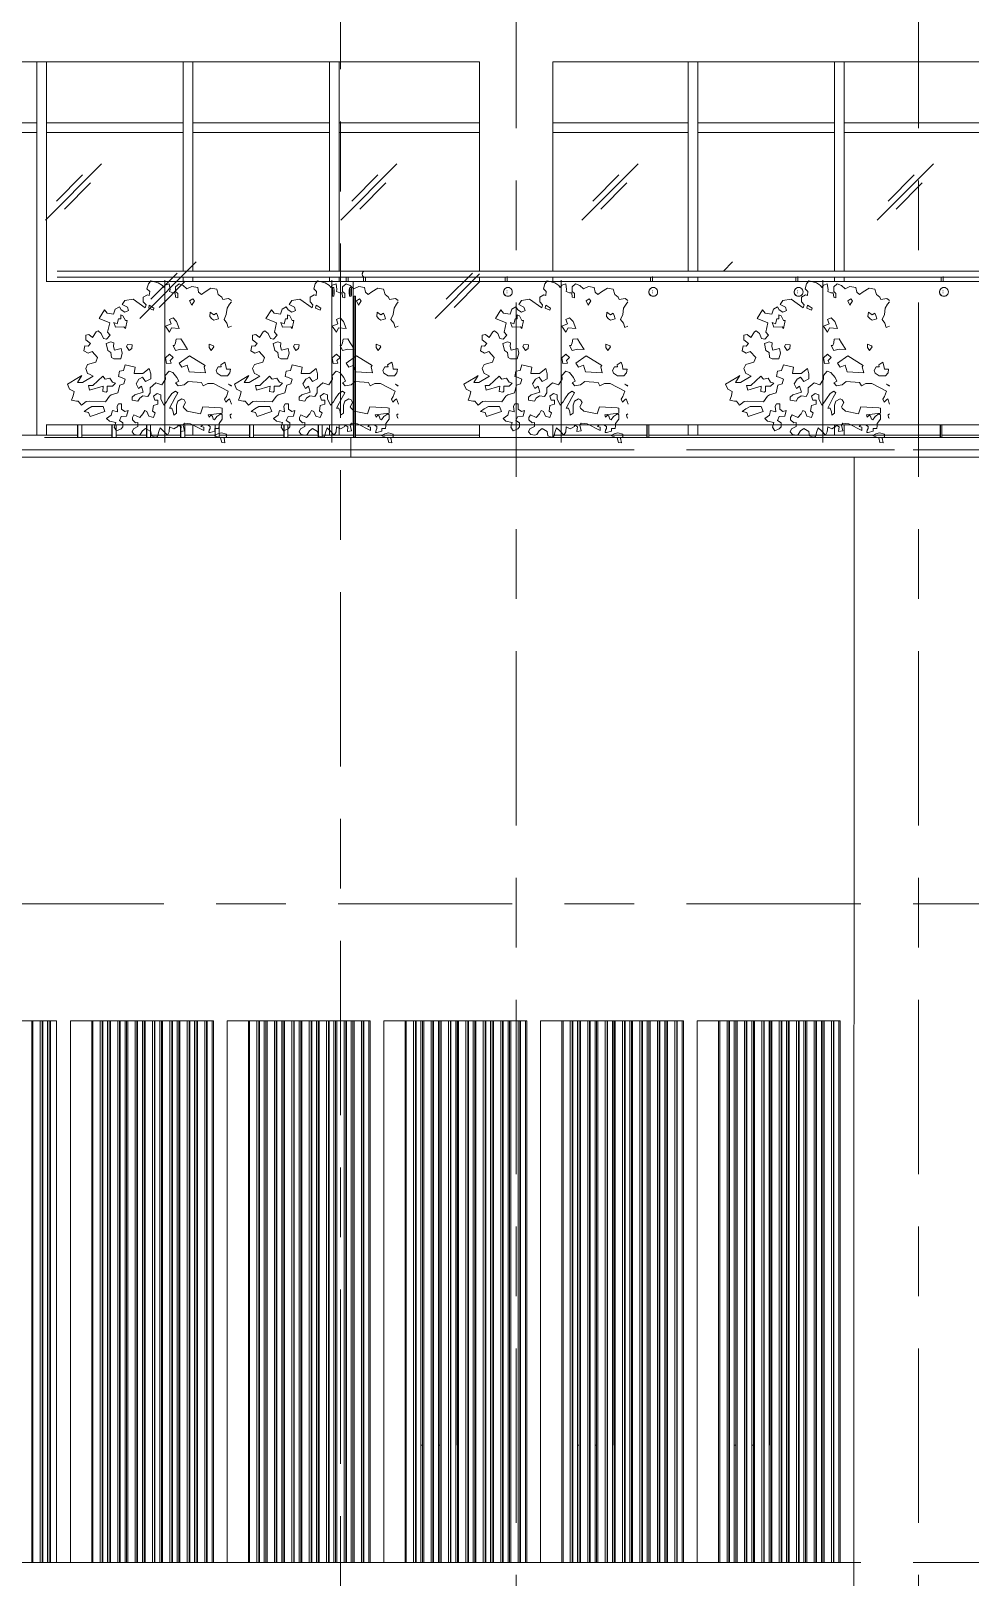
# Model space of a CAD drawing. Header units: millimetres. Extents: x -2100 to 124761, y -10432 to 93550.
# Drawn here: x 15785 to 22201, y 10900 to 21462 of the extents above; entities that cross this region are included whole.
import ezdxf

# ---------------------------------------------------------------- set-up
doc = ezdxf.new("R2010")
doc.units = ezdxf.units.MM
doc.linetypes.add('Centre', pattern=[31.75, 6.35, -4.7625, 15.875, -4.7625])
for name, color, linetype, lineweight in [('A-GLAZ-CWMG', 55, 'Continuous', 5), ('G-IMPT', 8, 'Continuous', 5), ('KINH', 152, 'Continuous', 5), ('L-SITE', 91, 'Continuous', 5), ('NET CAT', 3, 'Continuous', 5), ('NET CATConcrete', 3, 'Continuous', 5), ('NET THAY 1', 41, 'Continuous', 5), ('NET THAY 2', 55, 'Continuous', 5), ('NET-THAY', 2, 'Continuous', 9), ('TRUC', 225, 'Continuous', 5)]:
    doc.layers.add(name, color=color, linetype=linetype, lineweight=lineweight)

# ---------------------------------------------------------------- blocks, each defined once
blk = doc.blocks.new('ALC1807-ASCENT PLAZA-KET CAU 180524_rvt-1-MẶT ĐỨNG TRỤC A-Q')
at = {"layer": 'NET-THAY'}
for p, q in [((18850, 21250), (18850, 19821)), ((19350, 21250), (19350, 19821)), ((18850, 19779), (18850, 19750)), ((19350, 19779), (19350, 19750)), ((18850, 18770), (18850, 18685)), ((19350, 18770), (19350, 18685))]:
    blk.add_line(p, q, dxfattribs=at)
blk = doc.blocks.new('Rectangular Mullion - Rectangular Mullion-V42-MẶT ĐỨNG TRỤC A-Q')
at = {"layer": 'A-GLAZ-CWMG'}
for p, q in [((14958, 14700), (14958, 11000)), ((14966, 14700), (14966, 11000)), ((15016, 14700), (15016, 11000)), ((15029, 14700), (15029, 11000)), ((15033, 14700), (15033, 11000)), ((15066, 14700), (15066, 11000))]:
    blk.add_line(p, q, dxfattribs=at)
blk = doc.blocks.new('Rectangular Mullion - Rectangular Mullion-V43-MẶT ĐỨNG TRỤC A-Q')
at = {"layer": 'A-GLAZ-CWMG'}
for p, q in [((15910, 14700), (15910, 11000)), ((15918, 14700), (15918, 11000))]:
    blk.add_line(p, q, dxfattribs=at)
blk = doc.blocks.new('Railing - NBS_RailInfillPnl_Post-V78-MẶT ĐỨNG TRỤC A-Q')
at = {"layer": 'NET THAY 2'}
for p, q in [((16106, 18770), (16104, 18770)), ((16104, 18770), (16104, 18685)), ((16106, 18685), (16106, 18770)), ((16132, 18770), (16132, 18685))]:
    blk.add_line(p, q, dxfattribs=at)
blk = doc.blocks.new('Railing - NBS_RailInfillPnl_Post-V79-MẶT ĐỨNG TRỤC A-Q')
at = {"layer": 'NET THAY 2'}
for p, q in [((19993, 18685), (19993, 18770)), ((20006, 18770), (19996, 18770)), ((19996, 18770), (19996, 18685)), ((20006, 18685), (20006, 18770))]:
    blk.add_line(p, q, dxfattribs=at)
blk = doc.blocks.new('Railing - NBS_RailInfillPnl_Post-1597031-MẶT ĐỨNG TRỤC A-Q')
at = {"layer": 'NET THAY 2'}
for p, q in [((18003, 19650), (17993, 19650)), ((17993, 19650), (17993, 18685)), ((18003, 18685), (18003, 19650)), ((17990, 18685), (17990, 18770))]:
    blk.add_line(p, q, dxfattribs=at)
blk = doc.blocks.new('Railing - Railing-1506754-MẶT ĐỨNG TRỤC A-Q')
at = {"layer": 'NET THAY 1'}
for p, q in [((15878, 18685), (17970, 18685)), ((17970, 18685), (24010, 18685)), ((17970, 18685), (17970, 18550)), ((24010, 18685), (24010, 18550))]:
    blk.add_line(p, q, dxfattribs=at)
for name, p in [('Railing - NBS_RailInfillPnl_Post-1597031-MẶT ĐỨNG TRỤC A-Q', (0, 0)), ('Railing - NBS_RailInfillPnl_Post-V78-MẶT ĐỨNG TRỤC A-Q', (0, 0)), ('Railing - NBS_RailInfillPnl_Post-V78-MẶT ĐỨNG TRỤC A-Q', (235, 0)), ('Railing - NBS_RailInfillPnl_Post-V78-MẶT ĐỨNG TRỤC A-Q', (470, 0)), ('Railing - NBS_RailInfillPnl_Post-V78-MẶT ĐỨNG TRỤC A-Q', (704, 0)), ('Railing - NBS_RailInfillPnl_Post-V78-MẶT ĐỨNG TRỤC A-Q', (939, 0)), ('Railing - NBS_RailInfillPnl_Post-V78-MẶT ĐỨNG TRỤC A-Q', (1174, 0)), ('Railing - NBS_RailInfillPnl_Post-V78-MẶT ĐỨNG TRỤC A-Q', (1409, 0)), ('Railing - NBS_RailInfillPnl_Post-V78-MẶT ĐỨNG TRỤC A-Q', (1643, 0)), ('Railing - NBS_RailInfillPnl_Post-V79-MẶT ĐỨNG TRỤC A-Q', (0, 0)), ('Railing - NBS_RailInfillPnl_Post-V79-MẶT ĐỨNG TRỤC A-Q', (2003, 0))]:
    blk.add_blockref(name, p)
blk = doc.blocks.new('Top Rail Type - Top Rail_Internal_-1506755-MẶT ĐỨNG TRỤC A-Q')
at = {"layer": 'NET THAY 1'}
for p, q in [((15890, 19750), (17987, 19750)), ((17987, 19750), (24007, 19750)), ((17987, 19750), (17987, 18770)), ((24007, 19750), (24007, 19708)), ((24007, 19650), (24007, 18770)), ((15890, 18770), (16104, 18770)), ((16108, 18770), (16339, 18770)), ((16343, 18770), (16574, 18770)), ((16577, 18770), (16809, 18770)), ((16812, 18770), (17044, 18770)), ((17047, 18770), (17278, 18770)), ((17282, 18770), (17513, 18770)), ((17516, 18770), (17748, 18770)), ((17751, 18770), (17987, 18770)), ((17987, 18770), (17993, 18770)), ((18003, 18770), (19996, 18770)), ((20006, 18770), (21999, 18770)), ((22009, 18770), (24007, 18770))]:
    blk.add_line(p, q, dxfattribs=at)
blk = doc.blocks.new('Handrail Type - Handrail_Internal_-1506756-MẶT ĐỨNG TRỤC A-Q')
at = {"layer": 'NET THAY 1'}
for p, q in [((18067, 19821), (15964, 19821)), ((15964, 19779), (18067, 19779)), ((23996, 19821), (18067, 19821)), ((18067, 19779), (23996, 19779))]:
    blk.add_line(p, q, dxfattribs=at)
for start_param, end_param in [(4.712389, 6.283185), (3.403392, 4.712389)]:
    blk.add_ellipse((23996, 19800), major_axis=(0, 21.2), ratio=0.118961, start_param=start_param, end_param=end_param, dxfattribs=at)
for points, knots in [([(18067, 19821), (18067, 19821), (18066, 19821), (18065, 19821), (18063, 19821), (18062, 19820), (18061, 19820), (18060, 19820), (18059, 19819), (18058, 19818), (18057, 19818), (18055, 19817), (18054, 19815), (18053, 19814), (18052, 19813), (18051, 19811), (18050, 19808), (18049, 19805), (18049, 19802), (18049, 19800)], [0.5, 0.5, 0.5, 0.5, 0.5208333, 0.5416667, 0.5625, 0.5833333, 0.6041667, 0.625, 0.6458333, 0.6666667, 0.6875, 0.7083333, 0.75, 0.7708333, 0.7916667, 0.8333333, 0.875, 0.9166667, 1, 1, 1, 1]), ([(18049, 19800), (18049, 19798), (18049, 19795), (18050, 19792), (18051, 19789), (18052, 19787), (18053, 19786), (18054, 19785), (18056, 19783), (18057, 19782), (18059, 19781), (18060, 19780), (18061, 19780), (18062, 19780), (18063, 19779), (18065, 19779), (18066, 19779), (18067, 19779), (18067, 19779)], [0, 0, 0, 0, 0.0833333, 0.125, 0.1666667, 0.2083333, 0.2291667, 0.25, 0.2916667, 0.3333333, 0.3541667, 0.375, 0.3958333, 0.4166667, 0.4375, 0.4583333, 0.4791667, 0.5, 0.5, 0.5, 0.5])]:
    blk.add_open_spline(points, degree=3, knots=knots, dxfattribs=at)
blk = doc.blocks.new('ALB-RAILING 32 - ALB-BALUSTER-V82-MẶT ĐỨNG TRỤC A-Q')
at = {"layer": 'NET THAY 1'}
for p, q in [((22004, 19782), (22004, 19750)), ((22018, 19779), (22018, 19784)), ((22018, 19750), (22018, 19779)), ((22018, 19686), (22016, 19686)), ((22016, 19672), (22018, 19672)), ((22023, 19709), (22022, 19709)), ((22022, 19649), (22023, 19649))]:
    blk.add_line(p, q, dxfattribs=at)
for centre, start_param, end_param in [((22022, 19679), 0, 1.570796), ((22022, 19679), 1.570796, 3.403392), ((22023, 19679), 4.712389, 7.853982), ((22023, 19679), 1.570796, 4.712389), ((22022, 19679), 5.832651, 6.210121), ((22022, 19679), 3.544542, 3.785841)]:
    blk.add_ellipse(centre, major_axis=(0, 30), ratio=0.992899, start_param=start_param, end_param=end_param, dxfattribs=at)
blk = doc.blocks.new('ALB-RAILING 32 - ALB-BALUSTER-V83-MẶT ĐỨNG TRỤC A-Q')
at = {"layer": 'NET THAY 1'}
for p, q in [((21011, 19782), (21011, 19750)), ((21025, 19750), (21025, 19784)), ((21025, 19686), (21023, 19686)), ((21023, 19672), (21025, 19672)), ((21030, 19709), (21029, 19709)), ((21029, 19649), (21030, 19649))]:
    blk.add_line(p, q, dxfattribs=at)
for centre, start_param, end_param in [((21029, 19679), 0, 1.570796), ((21029, 19679), 1.570796, 3.403392), ((21030, 19679), 4.712389, 7.853982), ((21030, 19679), 1.570796, 4.712389), ((21029, 19679), 5.832651, 6.210121), ((21029, 19679), 3.544542, 3.785841)]:
    blk.add_ellipse(centre, major_axis=(0, 30), ratio=0.992899, start_param=start_param, end_param=end_param, dxfattribs=at)
blk = doc.blocks.new('ALB-RAILING 32 - ALB-BALUSTER-V84-MẶT ĐỨNG TRỤC A-Q')
at = {"layer": 'NET THAY 1'}
for p, q in [((20018, 19782), (20018, 19750)), ((20032, 19780), (20032, 19784)), ((20032, 19750), (20032, 19779)), ((20032, 19686), (20030, 19686)), ((20030, 19672), (20032, 19672)), ((20037, 19709), (20036, 19709)), ((20036, 19649), (20037, 19649))]:
    blk.add_line(p, q, dxfattribs=at)
for centre, start_param, end_param in [((20036, 19679), 0, 1.570796), ((20036, 19679), 1.570796, 3.403392), ((20037, 19679), 4.712389, 7.853982), ((20037, 19679), 1.570796, 4.712389), ((20036, 19679), 5.832651, 6.210121), ((20036, 19679), 3.544542, 3.785841)]:
    blk.add_ellipse(centre, major_axis=(0, 30), ratio=0.992899, start_param=start_param, end_param=end_param, dxfattribs=at)
blk = doc.blocks.new('ALB-RAILING 32 - ALB-BALUSTER-V85-MẶT ĐỨNG TRỤC A-Q')
at = {"layer": 'NET THAY 1'}
for p, q in [((18057, 19780), (18057, 19750)), ((18071, 19750), (18071, 19779)), ((17972, 19709), (17963, 19709)), ((17963, 19649), (17972, 19649))]:
    blk.add_line(p, q, dxfattribs=at)
for centre, start_param, end_param in [((17963, 19679), 4.712389, 7.853982), ((17963, 19679), 1.570796, 4.712389), ((17972, 19679), 4.712389, 6.544985), ((17972, 19679), 2.879793, 4.712389)]:
    blk.add_ellipse(centre, major_axis=(0, 30), ratio=0.118961, start_param=start_param, end_param=end_param, dxfattribs=at)
blk = doc.blocks.new('ALB-RAILING 32 - ALB-BALUSTER-V86-MẶT ĐỨNG TRỤC A-Q')
at = {"layer": 'NET THAY 1'}
for p, q in [((17938, 19780), (17938, 19750)), ((17952, 19750), (17952, 19780)), ((17853, 19709), (17844, 19709)), ((17844, 19649), (17853, 19649))]:
    blk.add_line(p, q, dxfattribs=at)
for centre, start_param, end_param in [((17844, 19679), 4.712389, 7.853982), ((17844, 19679), 1.570796, 4.712389), ((17853, 19679), 4.712389, 6.544985), ((17853, 19679), 2.879793, 4.712389)]:
    blk.add_ellipse(centre, major_axis=(0, 30), ratio=0.118961, start_param=start_param, end_param=end_param, dxfattribs=at)
blk = doc.blocks.new('Rectangular Mullion - Rectangular Mullion-V52-MẶT ĐỨNG TRỤC A-Q')
at = {"layer": 'A-GLAZ-CWMG'}
for p, q in [((10292, 7667), (10292, 7733)), ((11250, 7733), (10292, 7733)), ((11250, 7667), (10292, 7667))]:
    blk.add_line(p, q, dxfattribs=at)
blk = doc.blocks.new('Rectangular Mullion - Rectangular Mullion-V37-MẶT ĐỨNG TRỤC A-Q')
at = {"layer": 'A-GLAZ-CWMG'}
for p, q in [((14642, 2167), (14642, 2233)), ((15575, 2233), (14642, 2233)), ((15575, 2233), (15575, 2167)), ((15575, 2167), (14642, 2167))]:
    blk.add_line(p, q, dxfattribs=at)
blk = doc.blocks.new('Rectangular Mullion - Rectangular Mullion-1982973-MẶT ĐỨNG TRỤC A-Q')
at = {"layer": 'A-GLAZ-CWMG'}
for p, q in [((20275, 20833), (19350, 20833)), ((20275, 20833), (20275, 20767)), ((20275, 20767), (19350, 20767))]:
    blk.add_line(p, q, dxfattribs=at)
blk = doc.blocks.new('Rectangular Mullion - Rectangular Mullion-1978796-MẶT ĐỨNG TRỤC A-Q')
at = {"layer": 'A-GLAZ-CWMG'}
for p, q in [((21275, 20800), (21275, 19820)), ((21342, 20800), (21342, 19820)), ((21275, 19780), (21275, 19750)), ((21342, 19780), (21342, 19750)), ((21275, 18770), (21275, 18700)), ((21342, 18770), (21342, 18700))]:
    blk.add_line(p, q, dxfattribs=at)
blk = doc.blocks.new('Rectangular Mullion - Rectangular Mullion-1978184-MẶT ĐỨNG TRỤC A-Q')
at = {"layer": 'A-GLAZ-CWMG'}
for p, q in [((21275, 21250), (21275, 20800)), ((21342, 21250), (21342, 20800))]:
    blk.add_line(p, q, dxfattribs=at)
blk = doc.blocks.new('Rectangular Mullion - Rectangular Mullion-V95-MẶT ĐỨNG TRỤC A-Q')
at = {"layer": 'A-GLAZ-CWMG'}
for p, q in [((17825, 20800), (17825, 19821)), ((17892, 20800), (17892, 19821)), ((17825, 19779), (17825, 19750)), ((17892, 19779), (17892, 19750)), ((17825, 18770), (17825, 18700)), ((17892, 18770), (17892, 18700))]:
    blk.add_line(p, q, dxfattribs=at)
blk = doc.blocks.new('Rectangular Mullion - Rectangular Mullion-V96-MẶT ĐỨNG TRỤC A-Q')
at = {"layer": 'A-GLAZ-CWMG'}
for p, q in [((16825, 20800), (16825, 19820)), ((16892, 20800), (16892, 19820)), ((16825, 19780), (16825, 19750)), ((16892, 19780), (16892, 19750)), ((16892, 18770), (16892, 18700))]:
    blk.add_line(p, q, dxfattribs=at)
blk = doc.blocks.new('Rectangular Mullion - Rectangular Mullion-V97-MẶT ĐỨNG TRỤC A-Q')
at = {"layer": 'A-GLAZ-CWMG'}
for p, q in [((15825, 20800), (15825, 18700)), ((15892, 20800), (15892, 19750)), ((15892, 18770), (15892, 18700))]:
    blk.add_line(p, q, dxfattribs=at)
blk = doc.blocks.new('CAY XANH 1 - new block_dwg_110_植栽_中_高木 - 落葉1_φ4000_H5500-1445069-IDEA-4th Storey - Detail-1404438-MẶT ĐỨNG TRỤC A-Q')
at = {"layer": 'G-IMPT'}
for p, q in [((14934, 18600), (15069, 18600)), ((14964, 18600), (15101, 18600)), ((14979, 18600), (15297, 18600)), ((15042, 18600), (15164, 18600)), ((15321, 18600), (15390, 18600)), ((15389, 18600), (15452, 18600)), ((15434, 18600), (15510, 18600)), ((15510, 18600), (15520, 18600)), ((15551, 18600), (15580, 18600)), ((15580, 18600), (15588, 18600)), ((15740, 18600), (15593, 18600)), ((15733, 18600), (15717, 18600)), ((15794, 18600), (15733, 18600)), ((15835, 18600), (15734, 18600)), ((15981, 18600), (15773, 18600)), ((15912, 18600), (15947, 18600)), ((15960, 18600), (15912, 18600))]:
    blk.add_line(p, q, dxfattribs=at)
at = {"layer": 'G-IMPT', "flags": 128}
for points in [[(14870, 18600), (15012, 18600), (15171, 18600), (15090, 18600), (14938, 18600)], [(14878, 18600), (15075, 18600), (15218, 18600), (15105, 18600)], [(15322, 18600), (15140, 18600), (14881, 18600)], [(14907, 18600), (15069, 18600), (15140, 18600)], [(14910, 18600), (15105, 18600), (15051, 18600), (14935, 18600)], [(15374, 18600), (15392, 18600), (15381, 18600), (15400, 18600), (15422, 18600), (15260, 18600), (15173, 18600), (15043, 18600)], [(15074, 18600), (15159, 18600), (15281, 18600), (15321, 18600), (15181, 18600)], [(15101, 18600), (15173, 18600), (15261, 18600)], [(15123, 18600), (15240, 18600), (15290, 18600)], [(15156, 18600), (15266, 18600), (15358, 18600), (15388, 18600)], [(15218, 18600), (15363, 18600), (15298, 18600), (15162, 18600)], [(15321, 18600), (15395, 18600), (15248, 18600), (15171, 18600)], [(15219, 18600), (15287, 18600), (15326, 18600), (15422, 18600), (15540, 18600), (15363, 18600)], [(15298, 18600), (15328, 18600), (15388, 18600), (15456, 18600)], [(16030, 18600), (15883, 18600), (15773, 18600), (15672, 18600), (15540, 18600), (15456, 18600), (15395, 18600)], [(15521, 18600), (15523, 18600), (15483, 18600), (15426, 18600)], [(15656, 18600), (15582, 18600), (15522, 18600), (15513, 18600)], [(15566, 18600), (15561, 18600), (15523, 18600)], [(15601, 18600), (15596, 18600), (15594, 18600), (15561, 18600), (15540, 18600), (15641, 18600), (15771, 18600), (15961, 18600), (15975, 18600)], [(15958, 18600), (15912, 18600), (15540, 18600), (15584, 18600)], [(15647, 18600), (15602, 18600), (15573, 18600), (15552, 18600)], [(15693, 18600), (15584, 18600), (15582, 18600)], [(15666, 18600), (15656, 18600), (15717, 18600), (15765, 18600), (15901, 18600)], [(15951, 18600), (15805, 18600), (15672, 18600), (15735, 18600), (15743, 18600), (15762, 18600)], [(15948, 18600), (15918, 18600), (15693, 18600), (15779, 18600), (15852, 18600), (15925, 18600), (15929, 18600)], [(15706, 18600), (15838, 18600), (15981, 18600), (16013, 18600)], [(15970, 18600), (15771, 18600), (15860, 18600)], [(15940, 18600), (15868, 18600), (15779, 18600), (15829, 18600)], [(15895, 18600), (15829, 18600), (15877, 18600)], [(15959, 18600), (15860, 18600), (15966, 18600)], [(15995, 18600), (15959, 18600), (15997, 18600)], [(15984, 18600), (15966, 18600), (15985, 18600)]]:
    blk.add_lwpolyline(points, dxfattribs=at)
blk = doc.blocks.new('CAY XANH 1 - new block_dwg-1404437-MẶT ĐỨNG TRỤC A-Q')
blk.add_blockref('CAY XANH 1 - new block_dwg_110_植栽_中_高木 - 落葉1_φ4000_H5500-1445069-IDEA-4th Storey - Detail-1404438-MẶT ĐỨNG TRỤC A-Q', (0, 0))
blk = doc.blocks.new('CAY XANH 1 - CAY XANH_dwg-1404436-MẶT ĐỨNG TRỤC A-Q')
at = {"layer": 'G-IMPT'}
for p, q in [((15540, 19488), (15540, 19520)), ((15540, 19225), (15540, 19264)), ((15540, 18902), (15540, 18918))]:
    blk.add_line(p, q, dxfattribs=at)
at = {"layer": 'G-IMPT', "flags": 128}
for points in [[(15540, 19678), (15540, 19687), (15540, 19700), (15540, 19740), (15540, 19731), (15540, 19715), (15540, 19728), (15540, 19747), (15540, 19759), (15540, 19740), (15540, 19706), (15540, 19687), (15540, 19660), (15540, 19663), (15540, 19647), (15540, 19616), (15540, 19594), (15540, 19576), (15540, 19635), (15540, 19626), (15540, 19598), (15540, 19579), (15540, 19557), (15540, 19545), (15540, 19561), (15540, 19582), (15540, 19567), (15540, 19533), (15540, 19539), (15540, 19561), (15540, 19501), (15540, 19473), (15540, 19408), (15540, 19387), (15540, 19359), (15540, 19365), (15540, 19399), (15540, 19417), (15540, 19412), (15540, 19371), (15540, 19393), (15540, 19387), (15540, 19356), (15540, 19331), (15540, 19312), (15540, 19315), (15540, 19281), (15540, 19265), (15540, 19275), (15540, 19235), (15540, 19204), (15540, 19188), (15540, 19160), (15540, 19126), (15540, 19120), (15540, 19107), (15540, 19064)], [(15540, 18869), (15540, 18897), (15540, 18891), (15540, 18894), (15540, 18934), (15540, 18941), (15540, 18956), (15540, 18972), (15540, 18987), (15540, 19022), (15540, 19025), (15540, 19082), (15540, 19104), (15540, 19085), (15540, 19116), (15540, 19169), (15540, 19197), (15540, 19212), (15540, 19250), (15540, 19265), (15540, 19277), (15540, 19318), (15540, 19343), (15540, 19380), (15540, 19374), (15540, 19461), (15540, 19439), (15540, 19470), (15540, 19495), (15540, 19529), (15540, 19573), (15540, 19601), (15540, 19622), (15540, 19638), (15540, 19632), (15540, 19647), (15540, 19666), (15540, 19703), (15540, 19710), (15540, 19685), (15540, 19666), (15540, 19682), (15540, 19715), (15540, 19722), (15540, 19706), (15540, 19728), (15540, 19740), (15540, 19719), (15540, 19687), (15540, 19672), (15540, 19644), (15540, 19647), (15540, 19678)], [(15540, 19520), (15540, 19527), (15540, 19498)], [(15540, 19498), (15540, 19466), (15540, 19473), (15540, 19441), (15540, 19445), (15540, 19434), (15540, 19488)], [(15540, 19335), (15540, 19363), (15540, 19360), (15540, 19335), (15540, 19317)], [(15540, 19264), (15540, 19296), (15540, 19285), (15540, 19310), (15540, 19335), (15540, 19342), (15540, 19331), (15540, 19282), (15540, 19268), (15540, 19236), (15540, 19225)], [(15540, 19317), (15540, 19282), (15540, 19292), (15540, 19289), (15540, 19335)], [(15540, 19156), (15540, 19177), (15540, 19202), (15540, 19184), (15540, 19170)], [(15540, 18936), (15540, 18908), (15540, 18933), (15540, 18936), (15540, 18930), (15540, 18971), (15540, 18980), (15540, 18992), (15540, 19045), (15540, 19055), (15540, 19086), (15540, 19098), (15540, 19104), (15540, 19141), (15540, 19144), (15540, 19185), (15540, 19169), (15540, 19126)], [(15540, 19170), (15540, 19145), (15540, 19127), (15540, 19110)], [(15540, 19126), (15540, 19160), (15540, 19123), (15540, 19088), (15540, 19070), (15540, 19101), (15540, 19086), (15540, 19055), (15540, 19023), (15540, 19039), (15540, 18999), (15540, 18980), (15540, 18964), (15540, 18943), (15540, 18937), (15540, 18955), (15540, 18974), (15540, 18967), (15540, 18992), (15540, 19027), (15540, 19061), (15540, 19048), (15540, 19086), (15540, 19113), (15540, 19141), (15540, 19132), (15540, 19098), (15540, 19073), (15540, 19061), (15540, 19042), (15540, 19048), (15540, 19070), (15540, 19063), (15540, 19042), (15540, 19057)], [(15540, 19110), (15540, 19131), (15540, 19156)], [(15540, 19064), (15540, 19113), (15540, 19098), (15540, 19051), (15540, 19017), (15540, 19001), (15540, 18973), (15540, 18943), (15540, 18936)], [(15540, 19065), (15540, 19094), (15540, 19087), (15540, 19108), (15540, 19043)], [(15540, 19037), (15540, 19058), (15540, 19065)], [(15540, 19057), (15540, 19006), (15540, 18969), (15540, 18950), (15540, 18928), (15540, 18944), (15540, 18953), (15540, 18916)], [(15540, 19043), (15540, 19011), (15540, 19037), (15540, 19002), (15540, 18998), (15540, 19005), (15540, 19037)], [(15540, 18887), (15540, 18962), (15540, 18992), (15540, 19005), (15540, 18989), (15540, 18952), (15540, 18930), (15540, 18909), (15540, 18952), (15540, 18980), (15540, 18989), (15540, 18971), (15540, 18943)], [(15540, 18750), (15540, 18766), (15540, 18784), (15540, 18812), (15540, 18843), (15540, 18850), (15540, 18831), (15540, 18809), (15540, 18812), (15540, 18834), (15540, 18840), (15540, 18827), (15540, 18843), (15540, 18854), (15540, 18888), (15540, 18891), (15540, 18896), (15540, 18850), (15540, 18868), (15540, 18887), (15540, 18896), (15540, 18927), (15540, 18946), (15540, 18952), (15540, 18937), (15540, 18909), (15540, 18874), (15540, 18853), (15540, 18840), (15540, 18862), (15540, 18887)], [(15540, 18943), (15540, 18915), (15540, 18906), (15540, 18868), (15540, 18856), (15540, 18825), (15540, 18834), (15540, 18865), (15540, 18871), (15540, 18850), (15540, 18825), (15540, 18843), (15540, 18825), (15540, 18809), (15540, 18788), (15540, 18790), (15540, 18763), (15540, 18747), (15540, 18725), (15540, 18707), (15540, 18704), (15540, 18707), (15540, 18732), (15540, 18750), (15540, 18729), (15540, 18697), (15540, 18688), (15540, 18694), (15540, 18729), (15540, 18753), (15540, 18732), (15540, 18704), (15540, 18725), (15540, 18760), (15540, 18747), (15540, 18763), (15540, 18775), (15540, 18760), (15540, 18729), (15540, 18732), (15540, 18772), (15540, 18785), (15540, 18781), (15540, 18734), (15540, 18759), (15540, 18762), (15540, 18772)], [(15540, 18916), (15540, 18919), (15540, 18891), (15540, 18869)], [(15540, 18918), (15540, 18881), (15540, 18865), (15540, 18871), (15540, 18834), (15540, 18831), (15540, 18803), (15540, 18788), (15540, 18760), (15540, 18747), (15540, 18732), (15540, 18757), (15540, 18790), (15540, 18800), (15540, 18818), (15540, 18840), (15540, 18871), (15540, 18862), (15540, 18902)], [(15540, 18852), (15540, 18865), (15540, 18834)], [(15540, 18834), (15540, 18809), (15540, 18822), (15540, 18843), (15540, 18852)], [(15540, 18772), (15540, 18775), (15540, 18762), (15540, 18750), (15540, 18738), (15540, 18722)], [(15540, 18722), (15540, 18731), (15540, 18750)]]:
    blk.add_lwpolyline(points, dxfattribs=at)
for points in [[(15540, 19622), (15540, 19637), (15540, 19622), (15540, 19594)], [(15540, 19587), (15540, 19594), (15540, 19573), (15540, 19559), (15540, 19573)], [(15540, 19516), (15540, 19544), (15540, 19527), (15540, 19537), (15540, 19523), (15540, 19498), (15540, 19491), (15540, 19498)], [(15540, 19480), (15540, 19505), (15540, 19495), (15540, 19466), (15540, 19449), (15540, 19410), (15540, 19438), (15540, 19434)], [(15540, 19308), (15540, 19340), (15540, 19333), (15540, 19351), (15540, 19312), (15540, 19294)], [(15540, 19315), (15540, 19308), (15540, 19283), (15540, 19305), (15540, 19326)], [(15540, 19296), (15540, 19321), (15540, 19324), (15540, 19310), (15540, 19282)], [(15540, 19193), (15540, 19232), (15540, 19257), (15540, 19236), (15540, 19214), (15540, 19197)], [(15540, 19168), (15540, 19197), (15540, 19246), (15540, 19180), (15540, 19170), (15540, 19131), (15540, 19136), (15540, 19183)], [(15540, 18976), (15540, 19001), (15540, 19053), (15540, 19015), (15540, 18990), (15540, 18976), (15540, 18944)], [(15540, 18899), (15540, 18899), (15540, 18865), (15540, 18831), (15540, 18859), (15540, 18865), (15540, 18884)], [(15540, 18713), (15540, 18719), (15540, 18710), (15540, 18691), (15540, 18682), (15540, 18651), (15540, 18654), (15540, 18685), (15540, 18688), (15540, 18701)]]:
    blk.add_lwpolyline(points, close=True, dxfattribs=at)
blk = doc.blocks.new('CAY XANH 1 - CAY XANH_dwg-1404435-MẶT ĐỨNG TRỤC A-Q')
at = {"layer": 'G-IMPT', "flags": 128}
for points in [[(15995, 19621), (15976, 19633), (15936, 19627), (15929, 19642), (15905, 19661), (15895, 19698), (15855, 19705), (15815, 19680), (15790, 19661), (15771, 19677), (15765, 19710), (15725, 19717), (15691, 19701), (15666, 19723), (15638, 19735), (15614, 19714), (15614, 19682), (15629, 19667), (15629, 19639), (15614, 19642), (15611, 19673), (15595, 19673), (15573, 19682), (15576, 19695), (15570, 19735), (15543, 19726), (15533, 19710), (15524, 19723), (15496, 19741), (15444, 19754), (15428, 19735), (15418, 19701), (15437, 19682), (15434, 19655), (15421, 19658), (15393, 19642), (15393, 19611), (15412, 19590), (15406, 19571), (15323, 19630), (15267, 19621), (15249, 19593), (15285, 19574), (15292, 19553), (15267, 19541), (15242, 19556), (15230, 19578), (15202, 19562), (15190, 19528), (15146, 19534), (15128, 19556), (15091, 19497), (15164, 19468), (15149, 19404), (15168, 19383), (15143, 19355), (15121, 19360), (15106, 19395), (15084, 19413), (15072, 19407), (15047, 19367), (15022, 19388), (15000, 19383), (15000, 19351), (15032, 19327), (15016, 19308), (14995, 19311), (14988, 19277), (15016, 19261), (15044, 19271), (15081, 19231), (15069, 19200), (15013, 19184), (15000, 19156), (15013, 19122), (15025, 19116), (15050, 19104), (14977, 19060), (14943, 19060), (14973, 19109), (14951, 19094), (14875, 19048), (14890, 19014), (14921, 18998), (14915, 18970), (14903, 18939), (14936, 18933), (14949, 18933), (14971, 18905), (15002, 18930), (15023, 18933), (15134, 18927), (15162, 18967), (15174, 18977), (15220, 18989), (15233, 19041), (15261, 19051), (15270, 19082), (15245, 19094), (15223, 19101), (15230, 19137), (15258, 19141), (15270, 19181), (15338, 19165), (15332, 19122), (15391, 19122), (15434, 19156), (15444, 19119), (15444, 19085), (15409, 19066), (15388, 19097), (15363, 19082), (15344, 19051), (15360, 19020), (15381, 19035), (15393, 18995), (15335, 18977), (15317, 18961), (15317, 18939), (15357, 18933), (15369, 18952), (15391, 18970), (15425, 18964), (15440, 18989), (15440, 19023), (15480, 19057), (15520, 19045), (15545, 19082), (15543, 19109), (15570, 19137), (15595, 19128), (15623, 19094), (15635, 19069), (15614, 19057), (15632, 19038), (15672, 19045), (15700, 19066), (15791, 19060), (15803, 19038), (15834, 19054), (15874, 19054), (15974, 19002), (15961, 18965), (15949, 18947), (15958, 18925), (15974, 18941), (15983, 18949), (15996, 18913)], [(15995, 19445), (15973, 19435), (15964, 19466), (15945, 19491), (15960, 19525), (15966, 19568), (15982, 19596), (15995, 19611)], [(15995, 19039), (15975, 19049), (15995, 19034)], [(15995, 18816), (15989, 18818), (15986, 18840), (15995, 18846)]]:
    blk.add_lwpolyline(points, dxfattribs=at)
for points in [[(15445, 19582), (15434, 19589), (15430, 19568), (15462, 19554), (15466, 19568)], [(15710, 19618), (15731, 19632), (15742, 19618), (15724, 19589)], [(15848, 19511), (15851, 19540), (15876, 19522), (15894, 19533), (15901, 19518), (15908, 19494), (15876, 19487), (15862, 19494)], [(15254, 19515), (15239, 19522), (15239, 19494), (15225, 19494), (15215, 19462), (15193, 19469), (15204, 19437), (15261, 19441), (15271, 19430), (15282, 19483), (15271, 19483)], [(15621, 19476), (15597, 19501), (15572, 19490), (15583, 19462), (15544, 19444), (15572, 19405), (15586, 19433), (15639, 19430)], [(15250, 19260), (15243, 19292), (15197, 19281), (15190, 19306), (15193, 19331), (15172, 19338), (15140, 19327), (15151, 19278), (15172, 19264), (15176, 19232), (15193, 19221), (15239, 19221)], [(15667, 19331), (15650, 19359), (15618, 19356), (15614, 19331), (15607, 19313), (15597, 19313), (15614, 19278), (15650, 19288), (15696, 19285)], [(15314, 19292), (15317, 19317), (15285, 19320), (15278, 19306), (15296, 19278)], [(15551, 19189), (15544, 19228), (15572, 19253), (15597, 19232), (15576, 19211), (15583, 19193)], [(15657, 19164), (15639, 19193), (15710, 19242), (15816, 19177), (15809, 19166), (15819, 19127), (15706, 19133), (15692, 19179)], [(15872, 19311), (15876, 19304), (15858, 19279), (15844, 19300), (15844, 19322)], [(15925, 19166), (15904, 19166), (15890, 19141), (15897, 19124), (15925, 19106), (15968, 19106), (15985, 19127), (15989, 19152), (15961, 19152), (15957, 19173), (15950, 19198), (15922, 19180)], [(15183, 19062), (15165, 19090), (15133, 19083), (15116, 19104), (15048, 19040), (15019, 19040), (15026, 19008), (15119, 19034), (15116, 18998), (15140, 18995), (15147, 19002), (15147, 19034), (15183, 19034), (15204, 19055)], [(15214, 18899), (15223, 18914), (15245, 18914), (15245, 18878), (15267, 18862), (15289, 18868), (15279, 18831), (15242, 18828), (15230, 18800), (15254, 18785), (15254, 18757), (15242, 18744), (15211, 18729), (15195, 18754), (15205, 18787), (15162, 18797), (15143, 18815), (15174, 18837), (15183, 18868), (15218, 18859)], [(15797, 18769), (15831, 18772), (15849, 18759), (15849, 18747), (15843, 18735), (15840, 18719), (15849, 18719), (15883, 18728), (15883, 18747), (15908, 18747), (15911, 18763), (15911, 18781), (15933, 18809), (15933, 18840), (15923, 18846), (15896, 18827), (15880, 18806), (15871, 18809), (15865, 18831), (15855, 18837), (15843, 18824), (15837, 18840), (15933, 18850), (15933, 18885), (15921, 18888), (15800, 18893), (15784, 18846), (15694, 18865), (15672, 18884), (15666, 18893), (15682, 18924), (15672, 18942), (15657, 18949), (15629, 18933), (15620, 18905), (15620, 18871), (15620, 18850), (15601, 18837), (15598, 18859), (15589, 18884), (15573, 18884), (15611, 18958), (15629, 18989), (15614, 19001), (15589, 18986), (15564, 18949), (15552, 18927), (15533, 18905), (15512, 18949), (15512, 18977), (15487, 18986), (15462, 18967), (15471, 18939), (15493, 18939), (15493, 18911), (15462, 18902), (15456, 18865), (15474, 18853), (15462, 18822), (15431, 18831), (15418, 18862), (15403, 18868), (15391, 18846), (15369, 18822), (15329, 18840), (15319, 18822), (15319, 18806), (15341, 18785), (15357, 18787), (15357, 18760), (15326, 18744), (15317, 18723), (15332, 18704), (15360, 18701), (15372, 18704), (15388, 18729), (15409, 18747), (15444, 18726), (15449, 18695), (15474, 18686), (15490, 18691), (15499, 18726), (15508, 18751), (15530, 18729), (15558, 18701), (15570, 18723), (15573, 18757), (15601, 18744), (15629, 18760), (15629, 18772), (15651, 18757), (15647, 18726), (15675, 18729), (15666, 18769), (15675, 18782), (15716, 18778), (15806, 18732), (15806, 18756), (15787, 18759)], [(15042, 18896), (15118, 18896), (15131, 18862), (15030, 18828), (15020, 18856), (14989, 18862), (15014, 18880)], [(15902, 18710), (15927, 18716), (15961, 18707), (15961, 18688), (15945, 18679), (15951, 18648), (15930, 18651), (15921, 18682), (15911, 18685), (15880, 18698)]]:
    blk.add_lwpolyline(points, close=True, dxfattribs=at)
blk = doc.blocks.new('CAY XANH 1 - CAY XANH 1-1405520-MẶT ĐỨNG TRỤC A-Q')
for name in ['CAY XANH 1 - CAY XANH_dwg-1404435-MẶT ĐỨNG TRỤC A-Q', 'CAY XANH 1 - CAY XANH_dwg-1404436-MẶT ĐỨNG TRỤC A-Q', 'CAY XANH 1 - new block_dwg-1404437-MẶT ĐỨNG TRỤC A-Q']:
    blk.add_blockref(name, (0, 0))

msp = doc.modelspace()

# ---------------------------------------------------------------- hatches: boundary and pattern name
at = {"layer": 'KINH'}
h = msp.add_hatch(dxfattribs=at)
h.set_pattern_fill('FP_11', color=256, angle=180, style=0, pattern_type=2)
h.set_pattern_definition([(225.204, (26870, 31998.4), (-0.002, -2032), [252.7, -2610.8]), (225.204, (26924.8, 31943.3), (-0.002, -2032), [252.7, -2610.8]), (225.204, (27000.1, 32074.3), (-0.002, -2032), [544.27, -2319.24]), (225.204, (28242, 30637), (-0.002, -2032), [252.7, -2610.8]), (225.204, (28296.7, 30581.8), (-0.002, -2032), [252.7, -2610.8]), (225.204, (28372, 30712.9), (-0.002, -2032), [544.27, -2319.24])])
h.paths.add_polyline_path([(11649.9, 21257.2), (11649.9, 18700), (18849.9, 18685.6), (18849.9, 21242.8)])
h = msp.add_hatch(dxfattribs=at)
h.set_pattern_fill('FP_11', color=256, angle=180, style=0, pattern_type=2)
h.set_pattern_definition([(225.204, (34570, 31998.4), (-0.002, -2032), [252.7, -2610.8]), (225.204, (34624.8, 31943.3), (-0.002, -2032), [252.7, -2610.8]), (225.204, (34700.1, 32074.3), (-0.002, -2032), [544.27, -2319.24]), (225.204, (35942, 30637), (-0.002, -2032), [252.7, -2610.8]), (225.204, (35996.7, 30581.8), (-0.002, -2032), [252.7, -2610.8]), (225.204, (36072, 30712.9), (-0.002, -2032), [544.27, -2319.24])])
h.paths.add_polyline_path([(19349.9, 21250), (19349.9, 19821.2), (22299.9, 19821.2), (22299.9, 21250)])

# ---------------------------------------------------------------- linework, layer by layer
at = {"layer": 'NET CAT'}
for p, q in [((15961, 14700), (15961, 11000)), ((16056.1, 14700), (16056.1, 11000)), ((17031.4, 14700), (17031.4, 11000)), ((17126.5, 14700), (17126.5, 11000)), ((18101.8, 11000), (18101.8, 14700)), ((18197, 14700), (18197, 11000)), ((18690.8, 14700), (18690.8, 11800)), ((19172.2, 11000), (19172.2, 14700)), ((19267.4, 14700), (19267.4, 11000)), ((19761.3, 14700), (19761.3, 11800)), ((20242.6, 11000), (20242.6, 14700)), ((20337.8, 14700), (20337.8, 11000)), ((20831.7, 14700), (20831.7, 11800)), ((21313.1, 11000), (21313.1, 14700)), ((18461.2, 11800), (18449.5, 11800)), ((18580.1, 11800), (18568.4, 11800)), ((18690.8, 11800), (18687.4, 11800)), ((19531.6, 11800), (19519.9, 11800)), ((19650.5, 11800), (19638.8, 11800)), ((19761.3, 11800), (19757.8, 11800)), ((20602, 11800), (20590.3, 11800)), ((20721, 11800), (20709.2, 11800)), ((20831.7, 11800), (20828.2, 11800))]:
    msp.add_line(p, q, dxfattribs=at)
at = {"layer": 'NET CATConcrete'}
for p, q in [((14823.7, 14700), (15961, 14700)), ((16056.1, 14700), (17031.4, 14700)), ((17126.5, 14700), (18101.8, 14700)), ((18197, 14700), (19172.2, 14700)), ((19267.4, 14700), (20242.6, 14700)), ((20337.8, 14700), (21313.1, 14700))]:
    msp.add_line(p, q, dxfattribs=at)
at = {"layer": 'NET-THAY'}
for p, q in [((11649.9, 21250), (15999.9, 21250)), ((18849.9, 21250), (15999.9, 21250)), ((22199.9, 21250), (19349.9, 21250)), ((25199.9, 21250), (22199.9, 21250)), ((16104.5, 18700), (11649.9, 18700)), ((16339.3, 18700), (16131.5, 18700)), ((16574, 18700), (16366.3, 18700)), ((16808.8, 18700), (16601, 18700)), ((17043.5, 18700), (16835.8, 18700)), ((17278.3, 18700), (17070.5, 18700)), ((17513.1, 18700), (17305.3, 18700)), ((17747.8, 18700), (17540.1, 18700)), ((17989.6, 18700), (17774.8, 18700)), ((18849.9, 18700), (18002.6, 18700)), ((18849.9, 18685), (18849.9, 18700)), ((19992.9, 18700), (19349.9, 18700)), ((19349.9, 18700), (19349.9, 18685)), ((21996.2, 18700), (20005.9, 18700)), ((22299.9, 18700), (22009.3, 18700)), ((21408.2, 18550), (14824.9, 18550.7)), ((21409, 18550), (21408.2, 10800)), ((21408.2, 18550), (31174.6, 18550)), ((11649.9, 11000), (21408.2, 11000))]:
    msp.add_line(p, q, dxfattribs=at)
at = {"layer": 'TRUC', "linetype": 'Centre', "ltscale": 75}
for p, q in [((17899.9, -5827.8), (17899.9, 93540.4)), ((19099.9, -3849.3), (19099.9, 93540.4)), ((21849.9, -3849.3), (21849.9, 93540.4)), ((-2000.1, 18600), (44599.9, 18600)), ((-2000.1, 15500), (44599.9, 15500)), ((-2000.1, 11000), (44599.9, 11000))]:
    msp.add_line(p, q, dxfattribs=at)

# ---------------------------------------------------------------- block references
at = {"lineweight": 5}
msp.add_blockref('ALC1807-ASCENT PLAZA-KET CAU 180524_rvt-1-MẶT ĐỨNG TRỤC A-Q', (0, 0), dxfattribs=at)
at = {"layer": 'A-GLAZ-CWMG'}
for name, p in [('Rectangular Mullion - Rectangular Mullion-1978184-MẶT ĐỨNG TRỤC A-Q', (-5450, 0)), ('Rectangular Mullion - Rectangular Mullion-1978184-MẶT ĐỨNG TRỤC A-Q', (-4450, 0)), ('Rectangular Mullion - Rectangular Mullion-1978184-MẶT ĐỨNG TRỤC A-Q', (-3450, 0)), ('Rectangular Mullion - Rectangular Mullion-1978184-MẶT ĐỨNG TRỤC A-Q', (-1000, 0)), ('Rectangular Mullion - Rectangular Mullion-1978184-MẶT ĐỨNG TRỤC A-Q', (0, 0)), ('Rectangular Mullion - Rectangular Mullion-V37-MẶT ĐỨNG TRỤC A-Q', (250, 18600)), ('Rectangular Mullion - Rectangular Mullion-V37-MẶT ĐỨNG TRỤC A-Q', (1250, 18600)), ('Rectangular Mullion - Rectangular Mullion-V37-MẶT ĐỨNG TRỤC A-Q', (2250, 18600)), ('Rectangular Mullion - Rectangular Mullion-V52-MẶT ĐỨNG TRỤC A-Q', (7600, 13100)), ('Rectangular Mullion - Rectangular Mullion-1982973-MẶT ĐỨNG TRỤC A-Q', (0, 0)), ('Rectangular Mullion - Rectangular Mullion-V37-MẶT ĐỨNG TRỤC A-Q', (5700, 18600)), ('Rectangular Mullion - Rectangular Mullion-V52-MẶT ĐỨNG TRỤC A-Q', (11050, 13100)), ('Rectangular Mullion - Rectangular Mullion-V97-MẶT ĐỨNG TRỤC A-Q', (0, 0)), ('Rectangular Mullion - Rectangular Mullion-V96-MẶT ĐỨNG TRỤC A-Q', (0, 0)), ('Rectangular Mullion - Rectangular Mullion-V95-MẶT ĐỨNG TRỤC A-Q', (0, 0)), ('Rectangular Mullion - Rectangular Mullion-1978796-MẶT ĐỨNG TRỤC A-Q', (-1000, 0)), ('Rectangular Mullion - Rectangular Mullion-1978796-MẶT ĐỨNG TRỤC A-Q', (0, 0)), ('Rectangular Mullion - Rectangular Mullion-V42-MẶT ĐỨNG TRỤC A-Q', (832.5, 0)), ('Rectangular Mullion - Rectangular Mullion-V43-MẶT ĐỨNG TRỤC A-Q', (0, 0)), ('Rectangular Mullion - Rectangular Mullion-V42-MẶT ĐỨNG TRỤC A-Q', (1243, 0)), ('Rectangular Mullion - Rectangular Mullion-V42-MẶT ĐỨNG TRỤC A-Q', (1361.9, 0)), ('Rectangular Mullion - Rectangular Mullion-V42-MẶT ĐỨNG TRỤC A-Q', (1480.8, 0)), ('Rectangular Mullion - Rectangular Mullion-V42-MẶT ĐỨNG TRỤC A-Q', (1599.8, 0)), ('Rectangular Mullion - Rectangular Mullion-V42-MẶT ĐỨNG TRỤC A-Q', (1718.7, 0)), ('Rectangular Mullion - Rectangular Mullion-V42-MẶT ĐỨNG TRỤC A-Q', (1837.6, 0)), ('Rectangular Mullion - Rectangular Mullion-V42-MẶT ĐỨNG TRỤC A-Q', (1956.6, 0)), ('Rectangular Mullion - Rectangular Mullion-V42-MẶT ĐỨNG TRỤC A-Q', (2313.4, 0)), ('Rectangular Mullion - Rectangular Mullion-V42-MẶT ĐỨNG TRỤC A-Q', (2432.3, 0)), ('Rectangular Mullion - Rectangular Mullion-V42-MẶT ĐỨNG TRỤC A-Q', (2551.3, 0)), ('Rectangular Mullion - Rectangular Mullion-V42-MẶT ĐỨNG TRỤC A-Q', (2670.2, 0)), ('Rectangular Mullion - Rectangular Mullion-V42-MẶT ĐỨNG TRỤC A-Q', (2789.1, 0)), ('Rectangular Mullion - Rectangular Mullion-V42-MẶT ĐỨNG TRỤC A-Q', (2908.1, 0)), ('Rectangular Mullion - Rectangular Mullion-V42-MẶT ĐỨNG TRỤC A-Q', (3027, 0)), ('Rectangular Mullion - Rectangular Mullion-V42-MẶT ĐỨNG TRỤC A-Q', (3383.8, 0)), ('Rectangular Mullion - Rectangular Mullion-V42-MẶT ĐỨNG TRỤC A-Q', (3502.7, 0)), ('Rectangular Mullion - Rectangular Mullion-V42-MẶT ĐỨNG TRỤC A-Q', (3621.7, 0)), ('Rectangular Mullion - Rectangular Mullion-V42-MẶT ĐỨNG TRỤC A-Q', (3740.6, 0)), ('Rectangular Mullion - Rectangular Mullion-V42-MẶT ĐỨNG TRỤC A-Q', (3859.5, 0)), ('Rectangular Mullion - Rectangular Mullion-V42-MẶT ĐỨNG TRỤC A-Q', (3978.5, 0)), ('Rectangular Mullion - Rectangular Mullion-V42-MẶT ĐỨNG TRỤC A-Q', (4097.4, 0)), ('Rectangular Mullion - Rectangular Mullion-V42-MẶT ĐỨNG TRỤC A-Q', (4454.2, 0)), ('Rectangular Mullion - Rectangular Mullion-V42-MẶT ĐỨNG TRỤC A-Q', (4573.2, 0)), ('Rectangular Mullion - Rectangular Mullion-V42-MẶT ĐỨNG TRỤC A-Q', (4692.1, 0)), ('Rectangular Mullion - Rectangular Mullion-V42-MẶT ĐỨNG TRỤC A-Q', (4811, 0)), ('Rectangular Mullion - Rectangular Mullion-V42-MẶT ĐỨNG TRỤC A-Q', (4930, 0)), ('Rectangular Mullion - Rectangular Mullion-V42-MẶT ĐỨNG TRỤC A-Q', (5048.9, 0)), ('Rectangular Mullion - Rectangular Mullion-V42-MẶT ĐỨNG TRỤC A-Q', (5167.8, 0)), ('Rectangular Mullion - Rectangular Mullion-V42-MẶT ĐỨNG TRỤC A-Q', (5524.6, 0)), ('Rectangular Mullion - Rectangular Mullion-V42-MẶT ĐỨNG TRỤC A-Q', (5643.6, 0)), ('Rectangular Mullion - Rectangular Mullion-V42-MẶT ĐỨNG TRỤC A-Q', (5762.5, 0)), ('Rectangular Mullion - Rectangular Mullion-V42-MẶT ĐỨNG TRỤC A-Q', (5881.4, 0)), ('Rectangular Mullion - Rectangular Mullion-V42-MẶT ĐỨNG TRỤC A-Q', (6000.4, 0)), ('Rectangular Mullion - Rectangular Mullion-V42-MẶT ĐỨNG TRỤC A-Q', (6119.3, 0)), ('Rectangular Mullion - Rectangular Mullion-V42-MẶT ĐỨNG TRỤC A-Q', (6238.2, 0))]:
    msp.add_blockref(name, p, dxfattribs=at)
at = {"layer": 'L-SITE'}
for p in [(1159.6, 0), (2299.9, 0), (3868.6, 0), (5655.8, 0)]:
    msp.add_blockref('CAY XANH 1 - CAY XANH 1-1405520-MẶT ĐỨNG TRỤC A-Q', p, dxfattribs=at)
at = {"layer": 'NET THAY 1'}
for name, p in [('Handrail Type - Handrail_Internal_-1506756-MẶT ĐỨNG TRỤC A-Q', (0, 0)), ('ALB-RAILING 32 - ALB-BALUSTER-V86-MẶT ĐỨNG TRỤC A-Q', (0, 0)), ('ALB-RAILING 32 - ALB-BALUSTER-V85-MẶT ĐỨNG TRỤC A-Q', (0, 0)), ('ALB-RAILING 32 - ALB-BALUSTER-V84-MẶT ĐỨNG TRỤC A-Q', (-992.9, 0)), ('ALB-RAILING 32 - ALB-BALUSTER-V84-MẶT ĐỨNG TRỤC A-Q', (0, 0)), ('ALB-RAILING 32 - ALB-BALUSTER-V83-MẶT ĐỨNG TRỤC A-Q', (0, 0)), ('ALB-RAILING 32 - ALB-BALUSTER-V82-MẶT ĐỨNG TRỤC A-Q', (0, 0)), ('Railing - Railing-1506754-MẶT ĐỨNG TRỤC A-Q', (0, 0)), ('Top Rail Type - Top Rail_Internal_-1506755-MẶT ĐỨNG TRỤC A-Q', (0, 0))]:
    msp.add_blockref(name, p, dxfattribs=at)

doc.saveas('drawing.dxf')
